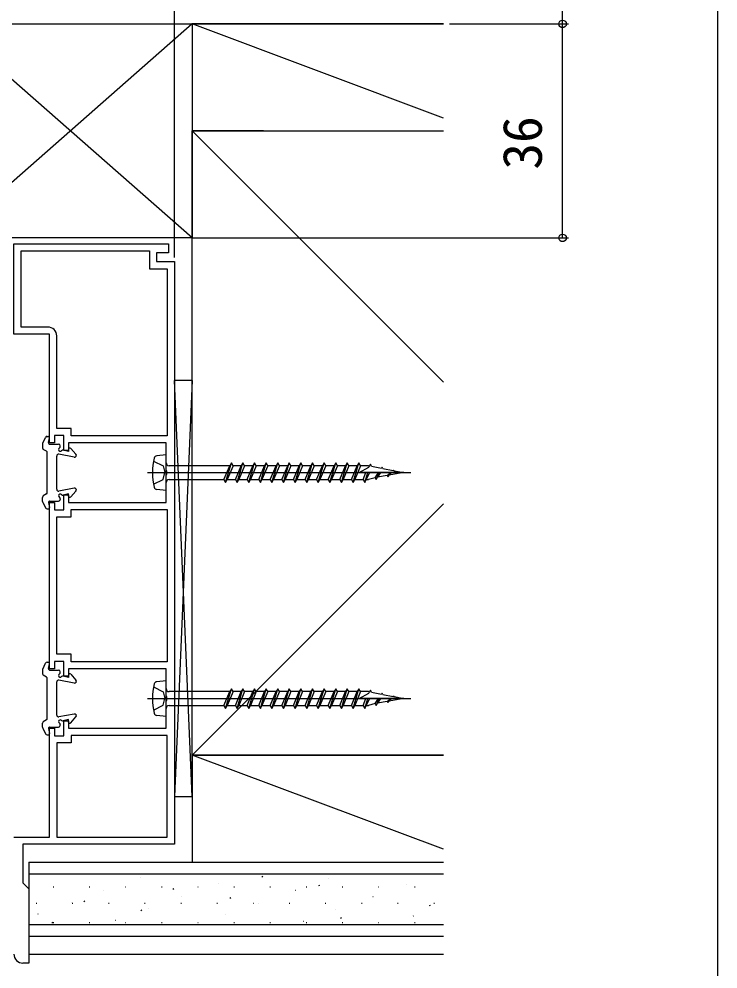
# Model space of a CAD drawing. Units: millimetres, scale not verified. Extents: x -525 to 525, y -808 to 806.
# Drawn here: x 407.4 to 525, y -220.1 to -60.3 of the extents above; entities that cross this region are included whole.
import ezdxf
from ezdxf.enums import TextEntityAlignment as Align

# ---------------------------------------------------------------- set-up
doc = ezdxf.new("R2010")
doc.units = ezdxf.units.MM
doc.header["$LTSCALE"] = 4
for name, color, linetype in [('0-3_YKK_11', 7, 'Continuous'), ('0-5_YKK_13', 4, 'Continuous'), ('0-7_YKK_D', 6, 'Continuous'), ('0-8_YKK_ZWAK', 7, 'Continuous'), ('0-9_YSS_K', 3, 'Continuous')]:
    doc.layers.add(name, color=color, linetype=linetype)
doc.styles.add('ＭＳ ゴシック', font='')
doc.styles.get('ＭＳ ゴシック').set_extended_font_data('MS Gothic')

msp = doc.modelspace()

# ---------------------------------------------------------------- linework, layer by layer
at = {"layer": '0-3_YKK_11'}
for points in [[(414.964, -130.398), (413.364, -130.398), (413.364, -131.648), (412.564, -131.648), (412.564, -113.348), (406.564, -113.348), (406.564, -98.148), (432.564, -98.148), (432.564, -99.648), (430.564, -99.648), (430.564, -101.148), (433.564, -101.148)], [(412.264, -112.148), (407.764, -112.148), (407.764, -99.348), (429.364, -99.348), (429.364, -102.348), (432.364, -102.348)], [(433.564, -101.148), (433.564, -199.148), (408.064, -199.148), (408.064, -205.648), (409.064, -206.648), (409.064, -219.148), (408.064, -219.148)], [(432.364, -102.348), (432.364, -130.448), (416.164, -130.448), (416.164, -129.198), (413.764, -129.198), (413.764, -113.648)], [(406.564, -197.948), (412.564, -197.948), (412.564, -179.648), (413.364, -179.648), (413.364, -180.898), (414.964, -180.898), (414.964, -178.398), (415.764, -178.398), (415.764, -179.648), (432.164, -179.648), (432.164, -175.106), (432.284, -174.923), (432.284, -174.373), (432.164, -174.19), (432.164, -169.648), (415.764, -169.648), (415.764, -170.898), (414.964, -170.898), (414.964, -168.398), (413.364, -168.398), (413.364, -169.648), (412.564, -169.648), (412.564, -141.648), (413.364, -141.648), (413.364, -142.898), (414.964, -142.898), (414.964, -140.398), (415.764, -140.398), (415.764, -141.648), (432.164, -141.648), (432.164, -137.106), (432.284, -136.923), (432.284, -136.373), (432.164, -136.19), (432.164, -131.648), (415.764, -131.648), (415.764, -132.898), (414.964, -132.898), (414.964, -130.398)]]:
    msp.add_lwpolyline(points, dxfattribs=at)
for points in [[(432.364, -142.848), (432.364, -168.448), (416.164, -168.448), (416.164, -167.198), (413.764, -167.198), (413.764, -144.098), (416.164, -144.098), (416.164, -142.848)], [(413.764, -197.948), (432.364, -197.948), (432.364, -180.848), (416.164, -180.848), (416.164, -182.098), (413.764, -182.098)]]:
    msp.add_lwpolyline(points, close=True, dxfattribs=at)
for centre, start, end in [((412.264, -113.648), 0.00001, 89.99999), ((408.064, -217.648), 180.00001, 269.99999)]:
    msp.add_arc(centre, 1.5, start, end, dxfattribs=at)
at = {"layer": '0-5_YKK_13'}
for p, q in [((411.396, -131.685), (411.882, -130.714)), ((412.15, -130.548), (412.364, -130.548)), ((412.37, -131.602), (412.559, -130.794)), ((411.364, -131.819), (411.364, -132.482)), ((412.564, -131.848), (414.064, -131.848)), ((414.364, -132.228), (414.364, -132.148)), ((416.114, -132.565), (416.989, -133.549)), ((412.023, -133.06), (411.505, -132.736)), ((412.164, -139.982), (412.164, -133.314)), ((413.764, -139.448), (413.764, -133.848)), ((416.709, -134.043), (414.12, -133.553)), ((415.764, -133.098), (414.869, -132.874)), ((415.764, -132.698), (415.764, -133.098)), ((432.164, -133.648), (430.604, -133.812)), ((432.164, -139.648), (432.164, -133.648)), ((442.862, -135.478), (432.664, -135.478)), ((441.887, -137.818), (442.862, -135.478)), ((442.164, -138.298), (443.139, -134.998)), ((443.416, -135.478), (442.441, -137.818)), ((444.812, -135.478), (443.416, -135.478)), ((443.837, -137.818), (444.812, -135.478)), ((444.114, -138.298), (445.089, -134.998)), ((445.366, -135.478), (444.391, -137.818)), ((446.762, -135.478), (445.366, -135.478)), ((445.787, -137.818), (446.762, -135.478)), ((446.064, -138.298), (447.039, -134.998)), ((447.316, -135.478), (446.341, -137.818)), ((448.712, -135.478), (447.316, -135.478)), ((447.737, -137.818), (448.712, -135.478)), ((448.014, -138.298), (448.989, -134.998)), ((449.266, -135.478), (448.291, -137.818)), ((450.662, -135.478), (449.266, -135.478)), ((449.687, -137.818), (450.662, -135.478)), ((449.964, -138.298), (450.939, -134.998)), ((451.216, -135.478), (450.241, -137.818)), ((452.612, -135.478), (451.216, -135.478)), ((451.637, -137.818), (452.612, -135.478)), ((451.914, -138.298), (452.889, -134.998)), ((453.166, -135.478), (452.191, -137.818)), ((454.562, -135.478), (453.166, -135.478)), ((453.587, -137.818), (454.562, -135.478)), ((453.864, -138.298), (454.839, -134.998)), ((455.116, -135.478), (454.141, -137.818)), ((456.512, -135.478), (455.116, -135.478)), ((455.537, -137.818), (456.512, -135.478)), ((455.814, -138.298), (456.789, -134.998)), ((457.066, -135.478), (456.091, -137.818)), ((458.462, -135.478), (457.066, -135.478)), ((457.487, -137.818), (458.462, -135.478)), ((457.764, -138.298), (458.739, -134.998)), ((459.016, -135.478), (458.041, -137.818)), ((460.412, -135.478), (459.016, -135.478)), ((459.437, -137.818), (460.412, -135.478)), ((459.714, -138.298), (460.689, -134.998)), ((460.966, -135.478), (459.991, -137.818)), ((462.362, -135.478), (460.966, -135.478)), ((461.387, -137.818), (462.362, -135.478)), ((461.664, -138.298), (462.639, -134.998)), ((462.916, -135.478), (461.941, -137.818)), ((464.312, -135.478), (462.916, -135.478)), ((463.337, -137.818), (464.312, -135.478)), ((463.614, -138.298), (464.589, -134.998)), ((464.866, -135.478), (463.891, -137.818)), ((466.21, -135.478), (464.866, -135.478)), ((466.21, -135.478), (466.383, -135.512)), ((466.266, -135.723), (466.322, -135.618)), ((466.735, -135.581), (468.387, -135.906)), ((429.023, -136.648), (473.323, -136.648)), ((465.287, -137.818), (465.775, -136.648)), ((465.564, -138.298), (466.091, -136.648)), ((466.382, -136.648), (465.841, -137.818)), ((467.335, -137.499), (467.9, -136.648)), ((467.514, -137.81), (468.059, -136.648)), ((468.253, -136.648), (467.735, -137.429)), ((469.36, -137.142), (467.735, -137.429)), ((468.617, -135.951), (470.37, -136.295)), ((469.36, -137.142), (469.978, -136.648)), ((469.36, -137.142), (469.464, -137.323)), ((469.464, -137.323), (470.059, -136.648)), ((472.164, -136.648), (469.672, -137.087)), ((470.159, -136.648), (469.821, -136.919)), ((470.37, -136.295), (470.439, -136.217)), ((470.499, -136.321), (470.439, -136.217)), ((470.499, -136.321), (472.164, -136.648)), ((432.664, -137.818), (441.887, -137.818)), ((442.441, -137.818), (443.837, -137.818)), ((444.391, -137.818), (445.787, -137.818)), ((446.341, -137.818), (447.737, -137.818)), ((448.291, -137.818), (449.687, -137.818)), ((450.241, -137.818), (451.637, -137.818)), ((452.191, -137.818), (453.587, -137.818)), ((454.141, -137.818), (455.537, -137.818)), ((456.091, -137.818), (457.487, -137.818)), ((458.041, -137.818), (459.437, -137.818)), ((459.991, -137.818), (461.387, -137.818)), ((461.941, -137.818), (463.337, -137.818)), ((463.891, -137.818), (465.287, -137.818)), ((465.841, -137.818), (466.21, -137.818)), ((467.335, -137.499), (466.21, -137.818)), ((412.023, -140.236), (411.505, -140.56)), ((416.709, -139.253), (414.12, -139.743)), ((415.764, -140.198), (414.869, -140.422)), ((415.764, -140.598), (415.764, -140.198)), ((416.114, -140.731), (416.989, -139.747)), ((432.164, -139.648), (430.604, -139.484)), ((411.364, -141.477), (411.364, -140.814)), ((411.396, -141.611), (411.882, -142.582)), ((412.37, -141.694), (412.559, -142.502)), ((412.564, -141.448), (414.064, -141.448)), ((414.364, -141.068), (414.364, -141.148)), ((412.15, -142.748), (412.364, -142.748)), ((411.396, -169.685), (411.882, -168.714)), ((412.15, -168.548), (412.364, -168.548)), ((412.37, -169.602), (412.559, -168.794)), ((411.364, -169.819), (411.364, -170.482)), ((412.023, -171.06), (411.505, -170.736)), ((412.564, -169.848), (414.064, -169.848)), ((414.364, -170.228), (414.364, -170.148)), ((415.764, -171.098), (414.869, -170.874)), ((415.764, -170.698), (415.764, -171.098)), ((416.114, -170.565), (416.989, -171.549)), ((412.164, -177.982), (412.164, -171.314)), ((413.764, -177.448), (413.764, -171.848)), ((416.709, -172.043), (414.12, -171.553)), ((432.164, -171.648), (430.604, -171.812)), ((432.164, -177.648), (432.164, -171.648)), ((442.862, -173.478), (432.664, -173.478)), ((441.887, -175.818), (442.862, -173.478)), ((442.164, -176.298), (443.139, -172.998)), ((443.416, -173.478), (442.441, -175.818)), ((444.812, -173.478), (443.416, -173.478)), ((443.837, -175.818), (444.812, -173.478)), ((444.114, -176.298), (445.089, -172.998)), ((445.366, -173.478), (444.391, -175.818)), ((446.762, -173.478), (445.366, -173.478)), ((445.787, -175.818), (446.762, -173.478)), ((446.064, -176.298), (447.039, -172.998)), ((447.316, -173.478), (446.341, -175.818)), ((448.712, -173.478), (447.316, -173.478)), ((447.737, -175.818), (448.712, -173.478)), ((448.014, -176.298), (448.989, -172.998)), ((449.266, -173.478), (448.291, -175.818)), ((450.662, -173.478), (449.266, -173.478)), ((449.687, -175.818), (450.662, -173.478)), ((449.964, -176.298), (450.939, -172.998)), ((451.216, -173.478), (450.241, -175.818)), ((452.612, -173.478), (451.216, -173.478)), ((451.637, -175.818), (452.612, -173.478)), ((451.914, -176.298), (452.889, -172.998)), ((453.166, -173.478), (452.191, -175.818)), ((454.562, -173.478), (453.166, -173.478)), ((453.587, -175.818), (454.562, -173.478)), ((453.864, -176.298), (454.839, -172.998)), ((455.116, -173.478), (454.141, -175.818)), ((456.512, -173.478), (455.116, -173.478)), ((455.537, -175.818), (456.512, -173.478)), ((455.814, -176.298), (456.789, -172.998)), ((457.066, -173.478), (456.091, -175.818)), ((458.462, -173.478), (457.066, -173.478)), ((457.487, -175.818), (458.462, -173.478)), ((457.764, -176.298), (458.739, -172.998)), ((459.016, -173.478), (458.041, -175.818)), ((460.412, -173.478), (459.016, -173.478)), ((459.437, -175.818), (460.412, -173.478)), ((459.714, -176.298), (460.689, -172.998)), ((460.966, -173.478), (459.991, -175.818)), ((462.362, -173.478), (460.966, -173.478)), ((461.387, -175.818), (462.362, -173.478)), ((461.664, -176.298), (462.639, -172.998)), ((462.916, -173.478), (461.941, -175.818)), ((464.312, -173.478), (462.916, -173.478)), ((463.337, -175.818), (464.312, -173.478)), ((463.614, -176.298), (464.589, -172.998)), ((464.866, -173.478), (463.891, -175.818)), ((466.21, -173.478), (464.866, -173.478)), ((466.21, -173.478), (466.383, -173.512)), ((466.266, -173.723), (466.322, -173.618)), ((466.735, -173.581), (468.387, -173.906)), ((468.617, -173.951), (470.37, -174.295)), ((429.023, -174.648), (473.323, -174.648)), ((465.287, -175.818), (465.775, -174.648)), ((465.564, -176.298), (466.091, -174.648)), ((466.382, -174.648), (465.841, -175.818)), ((467.335, -175.499), (466.21, -175.818)), ((467.335, -175.499), (467.9, -174.648)), ((467.514, -175.81), (468.059, -174.648)), ((468.253, -174.648), (467.735, -175.429)), ((469.36, -175.142), (467.735, -175.429)), ((469.36, -175.142), (469.978, -174.648)), ((469.36, -175.142), (469.464, -175.323)), ((469.464, -175.323), (470.059, -174.648)), ((472.164, -174.648), (469.672, -175.087)), ((470.159, -174.648), (469.821, -174.919)), ((470.37, -174.295), (470.439, -174.217)), ((470.499, -174.321), (470.439, -174.217)), ((470.499, -174.321), (472.164, -174.648)), ((416.709, -177.253), (414.12, -177.743)), ((432.664, -175.818), (441.887, -175.818)), ((442.441, -175.818), (443.837, -175.818)), ((444.391, -175.818), (445.787, -175.818)), ((446.341, -175.818), (447.737, -175.818)), ((448.291, -175.818), (449.687, -175.818)), ((450.241, -175.818), (451.637, -175.818)), ((452.191, -175.818), (453.587, -175.818)), ((454.141, -175.818), (455.537, -175.818)), ((456.091, -175.818), (457.487, -175.818)), ((458.041, -175.818), (459.437, -175.818)), ((459.991, -175.818), (461.387, -175.818)), ((461.941, -175.818), (463.337, -175.818)), ((463.891, -175.818), (465.287, -175.818)), ((465.841, -175.818), (466.21, -175.818)), ((411.364, -179.477), (411.364, -178.814)), ((412.023, -178.236), (411.505, -178.56)), ((415.764, -178.198), (414.869, -178.422)), ((415.764, -178.598), (415.764, -178.198)), ((416.114, -178.731), (416.989, -177.747)), ((432.164, -177.648), (430.604, -177.484)), ((411.396, -179.611), (411.882, -180.582)), ((412.37, -179.694), (412.559, -180.502)), ((412.564, -179.448), (414.064, -179.448)), ((414.364, -179.068), (414.364, -179.148)), ((412.15, -180.748), (412.364, -180.748)), ((409.064, -217.648), (478.844, -217.648))]:
    msp.add_line(p, q, dxfattribs=at)
for points in [[(430.057, -134.695), (431.674, -135.501), (431.96, -136.646)], [(443.416, -135.478), (443.139, -134.998), (442.862, -135.478)], [(445.366, -135.478), (445.089, -134.998), (444.812, -135.478)], [(447.316, -135.478), (447.039, -134.998), (446.762, -135.478)], [(449.266, -135.478), (448.989, -134.998), (448.712, -135.478)], [(451.216, -135.478), (450.939, -134.998), (450.662, -135.478)], [(453.166, -135.478), (452.889, -134.998), (452.612, -135.478)], [(455.116, -135.478), (454.839, -134.998), (454.562, -135.478)], [(457.066, -135.478), (456.789, -134.998), (456.512, -135.478)], [(459.016, -135.478), (458.739, -134.998), (458.462, -135.478)], [(460.966, -135.478), (460.689, -134.998), (460.412, -135.478)], [(462.916, -135.478), (462.639, -134.998), (462.362, -135.478)], [(464.866, -135.478), (464.589, -134.998), (464.312, -135.478)], [(472.164, -136.648), (464.664, -136.648), (466.266, -135.723)], [(466.735, -135.581), (466.539, -135.242), (466.322, -135.618)], [(468.617, -135.951), (468.489, -135.729), (468.387, -135.906)], [(430.056, -138.598), (431.674, -137.791), (431.96, -136.646)], [(467.335, -137.499), (467.514, -137.81), (467.735, -137.429)], [(441.887, -137.818), (442.164, -138.298), (442.441, -137.818)], [(443.837, -137.818), (444.114, -138.298), (444.391, -137.818)], [(445.787, -137.818), (446.064, -138.298), (446.341, -137.818)], [(447.737, -137.818), (448.014, -138.298), (448.291, -137.818)], [(449.687, -137.818), (449.964, -138.298), (450.241, -137.818)], [(451.637, -137.818), (451.914, -138.298), (452.191, -137.818)], [(453.587, -137.818), (453.864, -138.298), (454.141, -137.818)], [(455.537, -137.818), (455.814, -138.298), (456.091, -137.818)], [(457.487, -137.818), (457.764, -138.298), (458.041, -137.818)], [(459.437, -137.818), (459.714, -138.298), (459.991, -137.818)], [(461.387, -137.818), (461.664, -138.298), (461.941, -137.818)], [(463.337, -137.818), (463.614, -138.298), (463.891, -137.818)], [(465.287, -137.818), (465.564, -138.298), (465.841, -137.818)], [(430.057, -172.695), (431.674, -173.501), (431.96, -174.646)], [(443.416, -173.478), (443.139, -172.998), (442.862, -173.478)], [(445.366, -173.478), (445.089, -172.998), (444.812, -173.478)], [(447.316, -173.478), (447.039, -172.998), (446.762, -173.478)], [(449.266, -173.478), (448.989, -172.998), (448.712, -173.478)], [(451.216, -173.478), (450.939, -172.998), (450.662, -173.478)], [(453.166, -173.478), (452.889, -172.998), (452.612, -173.478)], [(455.116, -173.478), (454.839, -172.998), (454.562, -173.478)], [(457.066, -173.478), (456.789, -172.998), (456.512, -173.478)], [(459.016, -173.478), (458.739, -172.998), (458.462, -173.478)], [(460.966, -173.478), (460.689, -172.998), (460.412, -173.478)], [(462.916, -173.478), (462.639, -172.998), (462.362, -173.478)], [(464.866, -173.478), (464.589, -172.998), (464.312, -173.478)], [(472.164, -174.648), (464.664, -174.648), (466.266, -173.723)], [(466.735, -173.581), (466.539, -173.242), (466.322, -173.618)], [(468.617, -173.951), (468.489, -173.729), (468.387, -173.906)], [(430.056, -176.598), (431.674, -175.791), (431.96, -174.646)], [(467.335, -175.499), (467.514, -175.81), (467.735, -175.429)], [(441.887, -175.818), (442.164, -176.298), (442.441, -175.818)], [(443.837, -175.818), (444.114, -176.298), (444.391, -175.818)], [(445.787, -175.818), (446.064, -176.298), (446.341, -175.818)], [(447.737, -175.818), (448.014, -176.298), (448.291, -175.818)], [(449.687, -175.818), (449.964, -176.298), (450.241, -175.818)], [(451.637, -175.818), (451.914, -176.298), (452.191, -175.818)], [(453.587, -175.818), (453.864, -176.298), (454.141, -175.818)], [(455.537, -175.818), (455.814, -176.298), (456.091, -175.818)], [(457.487, -175.818), (457.764, -176.298), (458.041, -175.818)], [(459.437, -175.818), (459.714, -176.298), (459.991, -175.818)], [(461.387, -175.818), (461.664, -176.298), (461.941, -175.818)], [(463.337, -175.818), (463.614, -176.298), (463.891, -175.818)], [(465.287, -175.818), (465.564, -176.298), (465.841, -175.818)]]:
    msp.add_lwpolyline(points, dxfattribs=at)
for centre, radius, start, end in [((412.15, -130.848), 0.3, 90, 153.43495), ((412.364, -130.748), 0.2, 346.81597, 90), ((411.664, -131.819), 0.3, 153.43495, 180), ((411.664, -132.482), 0.3, 180, 237.99462), ((412.564, -131.648), 0.2, 166.81597, 270), ((414.064, -132.148), 0.3, 0, 90), ((414.364, -132.748), 0.3, 120, 315.96376), ((414.064, -132.228), 0.3, 300, 0), ((415.964, -132.698), 0.2, 41.64858, 180), ((411.864, -133.314), 0.3, 0, 57.99462), ((414.064, -133.848), 0.3, 79.29046, 180), ((414.796, -133.165), 0.3, 75.96376, 135.96376), ((416.764, -133.748), 0.3, 259.29046, 41.64858), ((439.864, -136.648), 10, 165.74792, 194.25208), ((430.657, -134.309), 0.5, 96, 165.74792), ((432.664, -134.978), 0.5, 180, 270), ((432.664, -138.318), 0.5, 90, 180), ((411.664, -140.814), 0.3, 122.00538, 180), ((411.864, -139.982), 0.3, 302.00538, 0), ((414.064, -139.448), 0.3, 180, 280.70954), ((414.364, -140.548), 0.3, 44.03624, 240), ((414.796, -140.131), 0.3, 224.03624, 284.03624), ((415.964, -140.598), 0.2, 180, 318.35142), ((416.764, -139.548), 0.3, 318.35142, 100.70954), ((430.657, -138.987), 0.5, 194.25208, 264), ((411.664, -141.477), 0.3, 180, 206.56505), ((412.564, -141.648), 0.2, 90, 193.18403), ((414.064, -141.148), 0.3, 270, 0), ((414.064, -141.068), 0.3, 360, 60), ((412.15, -142.448), 0.3, 206.56505, 270), ((412.364, -142.548), 0.2, 270, 13.18403), ((412.15, -168.848), 0.3, 90, 153.43495), ((412.364, -168.748), 0.2, 346.81597, 90), ((411.664, -169.819), 0.3, 153.43495, 180), ((411.664, -170.482), 0.3, 180, 237.99462), ((412.564, -169.648), 0.2, 166.81597, 270), ((414.064, -170.148), 0.3, 0, 90), ((414.364, -170.748), 0.3, 120, 315.96376), ((414.064, -170.228), 0.3, 300, 0), ((414.796, -171.165), 0.3, 75.96376, 135.96376), ((415.964, -170.698), 0.2, 41.64858, 180), ((411.864, -171.314), 0.3, 0, 57.99462), ((414.064, -171.848), 0.3, 79.29046, 180), ((416.764, -171.748), 0.3, 259.29046, 41.64858), ((439.864, -174.648), 10, 165.74792, 194.25208), ((430.657, -172.309), 0.5, 96, 165.74792), ((432.664, -172.978), 0.5, 180, 270), ((416.764, -177.548), 0.3, 318.35142, 100.70954), ((430.657, -176.987), 0.5, 194.25208, 264), ((432.664, -176.318), 0.5, 90, 180), ((411.664, -178.814), 0.3, 122.00538, 180), ((411.864, -177.982), 0.3, 302.00538, 0), ((414.064, -177.448), 0.3, 180, 280.70954), ((414.364, -178.548), 0.3, 44.03624, 240), ((414.064, -179.068), 0.3, 360, 60), ((414.796, -178.131), 0.3, 224.03624, 284.03624), ((415.964, -178.598), 0.2, 180, 318.35142), ((411.664, -179.477), 0.3, 180, 206.56505), ((412.15, -180.448), 0.3, 206.56505, 270), ((412.564, -179.648), 0.2, 90, 193.18403), ((412.364, -180.548), 0.2, 270, 13.18403), ((414.064, -179.148), 0.3, 270, 0)]:
    msp.add_arc(centre, radius, start, end, dxfattribs=at)
at = {"layer": '0-7_YKK_D'}
for p, q in [((433.564, -100.448), (433.564, -23.435)), ((479.844, -61.148), (499.844, -61.148)), ((479.844, -61.148), (499.844, -61.148)), ((498.844, -97.148), (498.844, -61.148)), ((436.569, -97.148), (499.844, -97.148))]:
    msp.add_line(p, q, dxfattribs=at)
msp.add_lwpolyline([(498.844, -61.148), (498.844, -48.648), (498.844, -22.848)], dxfattribs=at)
for centre in [(498.844, -61.148), (498.844, -61.148), (498.844, -97.148)]:
    msp.add_circle(centre, 0.637, dxfattribs=at)
at = {"layer": '0-8_YKK_ZWAK'}
msp.add_lwpolyline([(-525, -808.4), (525, -808.4), (525, 721.6)], dxfattribs=at)
at = {"layer": '0-9_YSS_K'}
for p, q in [((288.064, -61.148), (478.844, -61.148)), ((297.064, -61.148), (441.564, -61.148)), ((436.564, -97.148), (395.564, -61.148)), ((436.564, -61.148), (395.564, -97.148)), ((448.564, -61.148), (436.564, -61.148)), ((478.844, -77.001), (436.569, -61.148)), ((448.564, -61.148), (478.844, -61.148)), ((436.569, -184.148), (436.569, -79.148)), ((448.569, -79.148), (436.569, -79.148)), ((478.844, -121.422), (436.569, -79.148)), ((436.564, -191.148), (433.564, -121.148)), ((436.564, -121.148), (433.564, -191.148)), ((478.844, -141.873), (436.569, -184.148)), ((436.569, -184.148), (478.848, -184.148)), ((478.844, -200.001), (436.569, -184.148)), ((409.064, -202.148), (478.844, -202.148)), ((409.064, -202.148), (409.064, -214.648)), ((436.564, -202.148), (478.844, -202.148)), ((409.064, -204.148), (478.844, -204.148)), ((448.266, -204.65), (448.433, -204.54)), ((427.9, -204.741), (427.919, -204.734)), ((440.919, -205.812), (440.938, -205.806)), ((457.871, -206.128), (458.038, -206.018)), ((459.518, -204.908), (459.537, -204.901)), ((472.536, -205.98), (472.555, -205.973)), ((413.152, -206.344), (413.252, -206.344)), ((419.232, -206.344), (419.332, -206.344)), ((421.66, -206.95), (421.679, -206.944)), ((425.312, -206.344), (425.412, -206.344)), ((431.392, -206.344), (431.492, -206.344)), ((433.282, -206.733), (433.449, -206.622)), ((437.472, -206.344), (437.572, -206.344)), ((443.552, -206.344), (443.652, -206.344)), ((449.632, -206.344), (449.732, -206.344)), ((453.937, -206.884), (453.956, -206.878)), ((455.712, -206.344), (455.812, -206.344)), ((461.792, -206.344), (461.892, -206.344)), ((467.872, -206.344), (467.972, -206.344)), ((473.952, -206.344), (474.052, -206.344)), ((410.302, -209.094), (410.402, -209.094)), ((416.174, -208.893), (416.193, -208.886)), ((416.382, -209.094), (416.482, -209.094)), ((418.298, -208.815), (418.465, -208.704)), ((422.462, -209.094), (422.562, -209.094)), ((428.542, -209.094), (428.642, -209.094)), ((434.622, -209.094), (434.722, -209.094)), ((434.678, -208.022), (434.697, -208.016)), ((440.702, -209.094), (440.802, -209.094)), ((442.888, -208.21), (443.054, -208.1)), ((446.782, -209.094), (446.882, -209.094)), ((447.697, -209.094), (447.716, -209.087)), ((452.862, -209.094), (452.962, -209.094)), ((458.942, -209.094), (459.042, -209.094)), ((465.022, -209.094), (465.122, -209.094)), ((466.956, -207.956), (466.975, -207.949)), ((471.102, -209.094), (471.202, -209.094)), ((477.182, -209.094), (477.282, -209.094)), ((410.593, -210.869), (410.612, -210.863)), ((427.904, -210.293), (428.07, -210.182)), ((429.192, -209.965), (429.211, -209.958)), ((460.715, -210.166), (460.734, -210.159)), ((476.465, -209.493), (476.632, -209.382)), ((412.92, -212.375), (413.086, -212.264)), ((413.152, -212.324), (413.252, -212.324)), ((419.232, -212.324), (419.332, -212.324)), ((423.612, -211.941), (423.631, -211.934)), ((425.312, -212.324), (425.412, -212.324)), ((431.392, -212.324), (431.492, -212.324)), ((437.472, -212.324), (437.572, -212.324)), ((442.211, -211.037), (442.23, -211.03)), ((443.552, -212.324), (443.652, -212.324)), ((449.632, -212.324), (449.732, -212.324)), ((455.229, -212.109), (455.248, -212.102)), ((455.712, -212.324), (455.812, -212.324)), ((461.481, -211.575), (461.648, -211.464)), ((461.792, -212.324), (461.892, -212.324)), ((467.872, -212.324), (467.972, -212.324)), ((473.734, -211.238), (473.753, -211.231)), ((473.952, -212.324), (474.052, -212.324)), ((409.064, -212.648), (478.844, -212.648)), ((409.064, -214.648), (478.844, -214.648))]:
    msp.add_line(p, q, dxfattribs=at)
for points in [[(436.564, -97.148), (395.564, -97.148), (395.564, -61.148), (436.564, -61.148)], [(436.564, -191.148), (436.564, -121.148), (433.564, -121.148), (433.564, -191.148)]]:
    msp.add_lwpolyline(points, close=True, dxfattribs=at)
for points in [[(478.844, -61.148), (436.569, -61.148), (436.569, -79.148), (478.844, -79.148)], [(436.569, -184.148), (436.569, -79.148), (466.848, -79.148)], [(478.844, -184.148), (436.569, -184.148), (436.569, -202.148), (473.848, -202.148)]]:
    msp.add_lwpolyline(points, dxfattribs=at)

# ---------------------------------------------------------------- texts
at = {"layer": '0-7_YKK_D', "style": 'ＭＳ ゴシック'}
msp.add_text('36', height=6.598, rotation=90, dxfattribs=at).set_placement((497.344, -85.668), align=Align.BOTTOM_LEFT)

doc.saveas('drawing.dxf')
